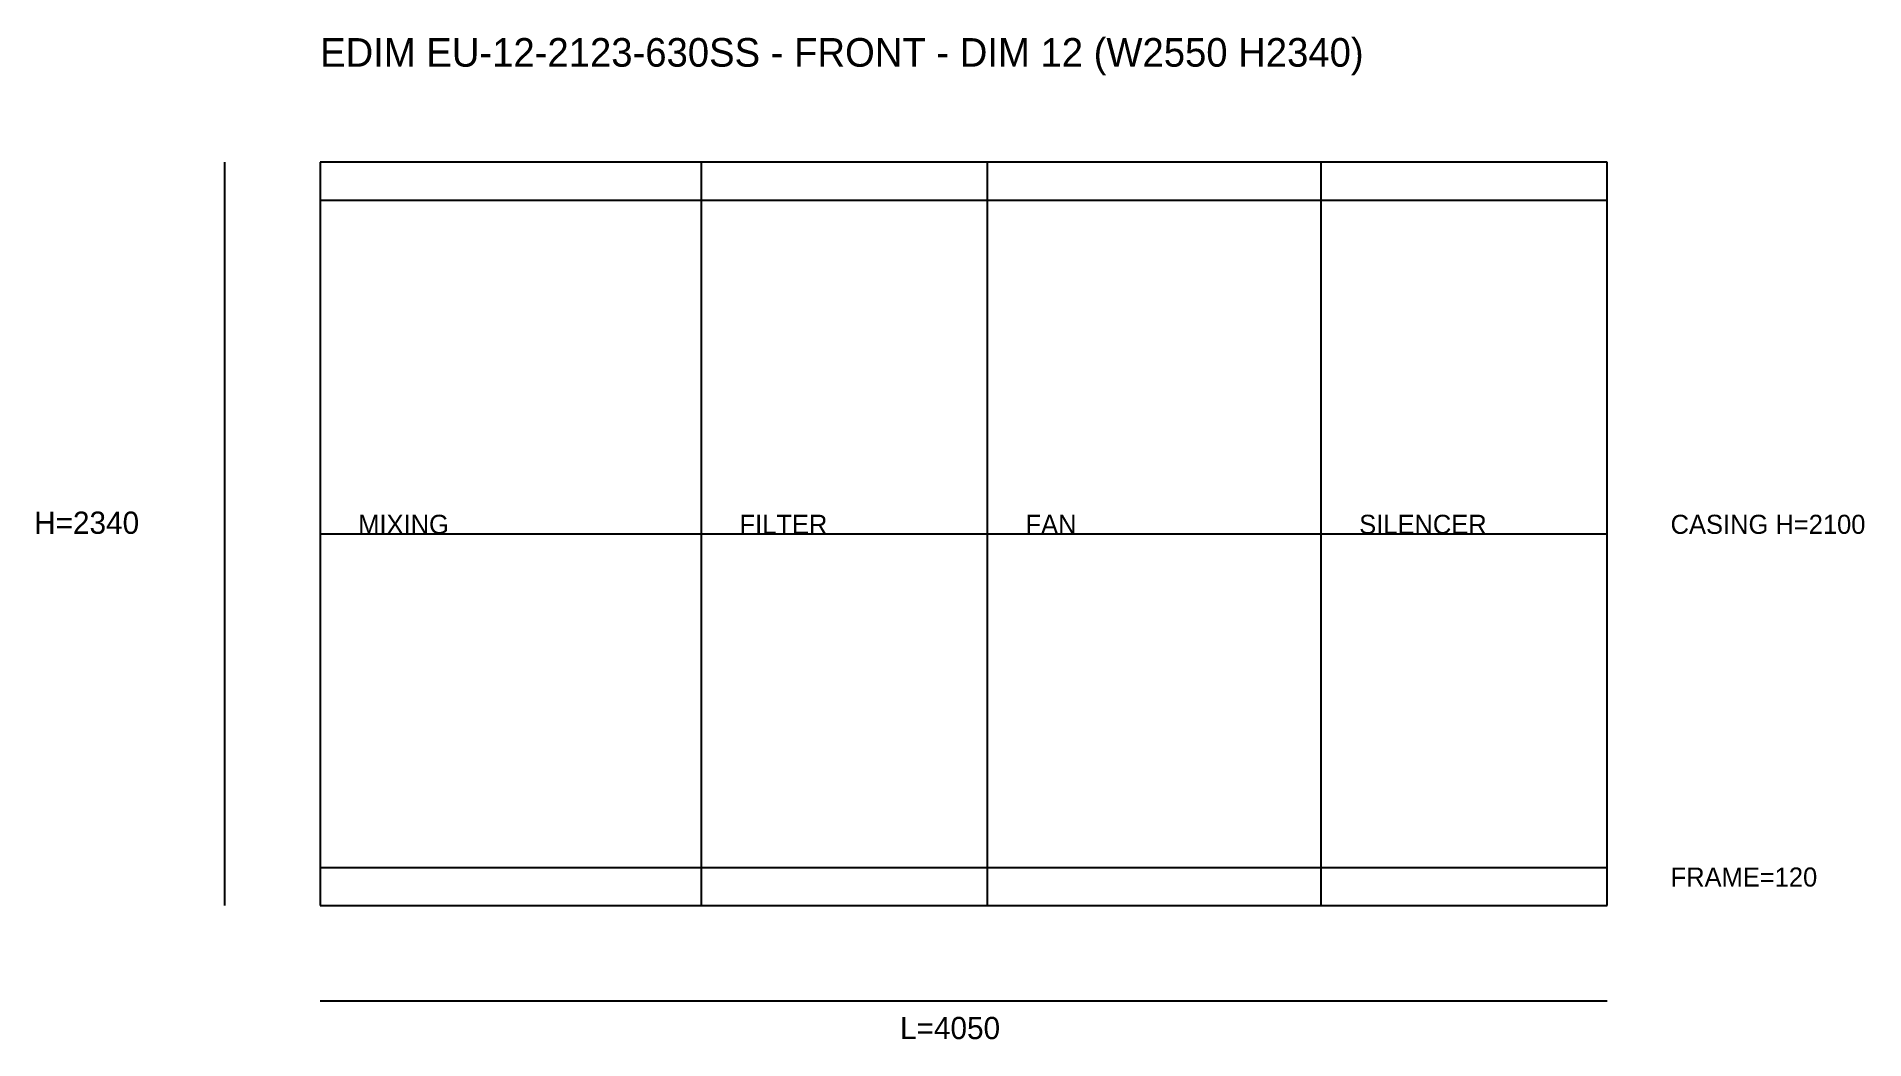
# Model space of a CAD drawing. Header units: millimetres. Extents: x -892 to 4860, y -421 to 2735.
import ezdxf

# ---------------------------------------------------------------- set-up
doc = ezdxf.new("R2010")
doc.units = ezdxf.units.MM
for name, color, linetype in [('DIM', 1, 'CONTINUOUS'), ('OUTLINE', 7, 'CONTINUOUS'), ('SECTION', 3, 'CONTINUOUS'), ('TEXT', 5, 'CONTINUOUS')]:
    doc.layers.add(name, color=color, linetype=linetype)

msp = doc.modelspace()

# ---------------------------------------------------------------- linework, layer by layer
at = {"layer": 'DIM'}
for p, q in [((-300, 0), (-300, 2340)), ((0, 1170), (4050, 1170)), ((0, -300), (4050, -300))]:
    msp.add_line(p, q, dxfattribs=at)
at = {"layer": 'OUTLINE'}
for p, q in [((4050, 2340), (0, 2340)), ((0, 2340), (0, 0)), ((4050, 0), (4050, 2340)), ((0, 2220), (4050, 2220)), ((0, 120), (4050, 120)), ((0, 0), (4050, 0))]:
    msp.add_line(p, q, dxfattribs=at)
at = {"layer": 'SECTION'}
for p, q in [((1200, 0), (1200, 2340)), ((2100, 0), (2100, 2340)), ((3150, 0), (3150, 2340))]:
    msp.add_line(p, q, dxfattribs=at)

# ---------------------------------------------------------------- texts
at = {"layer": 'DIM'}
for s, p in [('CASING H=2100', (4250, 1170)), ('FRAME=120', (4250, 60))]:
    msp.add_text(s, height=60, dxfattribs=at).set_placement(p)
at = {"layer": 'TEXT'}
for s, height, p in [('EDIM EU-12-2123-630SS - FRONT - DIM 12 (W2550 H2340)', 90, (0, 2640)), ('H=2340', 70, (-900, 1170)), ('MIXING', 60, (120, 1170)), ('FILTER', 60, (1320, 1170)), ('FAN', 60, (2220, 1170)), ('SILENCER', 60, (3270, 1170)), ('L=4050', 70, (1825, -420))]:
    msp.add_text(s, height=height, dxfattribs=at).set_placement(p)

doc.saveas('drawing.dxf')
